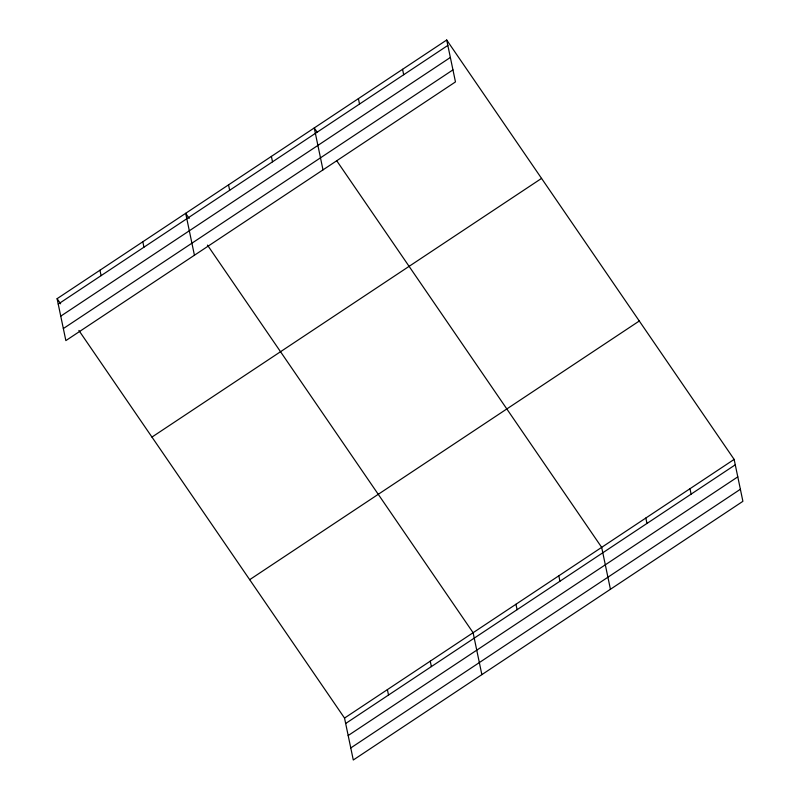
<?xml version="1.0" encoding="UTF-8"?>
<svg xmlns="http://www.w3.org/2000/svg" width="800" height="800" viewBox="0 0 800 800"><rect width="100%" height="100%" fill="white"/><g stroke="black" fill="none" stroke-linecap="round" stroke-linejoin="round"><path stroke-width="1.2" d="M446.71 40L455.47 81.92L65.86 340.6L57.1 298.68L446.71 40L734.14 459.4L742.9 501.32L353.29 760L344.53 718.08L78.89 330.46M58.24 304.1L447.84 45.42M60.75 316.15L450.36 57.47M63.35 328.56L452.95 69.88M151.96 437.08L541.56 178.4M249.68 579.68L639.29 321M344.53 718.08L734.14 459.4M345.66 723.5L735.27 464.82M348.18 735.54L737.79 476.86M350.77 747.95L740.38 489.27M317.06 132.05L314.25 127.95L323 169.87M336.73 160.76L601.67 547.35L610.43 589.27M189.19 218.44L185.68 213.32L194.43 255.24M207.46 245.1L473.1 632.71L481.86 674.64M57.1 298.68L60.62 303.81M689.98 488.72L691.11 494.13M645.83 518.03L646.96 523.45M558.81 575.8L559.95 581.22M515.96 604.26L517.09 609.68M402.56 69.32L403.69 74.74M358.4 98.63L359.53 104.05M430.24 661.17L431.38 666.59M387.39 689.62L388.52 695.04M271.39 156.41L272.52 161.83M228.53 184.86L229.66 190.28M142.82 241.77L143.95 247.19M99.96 270.23L101.09 275.65"/></g></svg>
